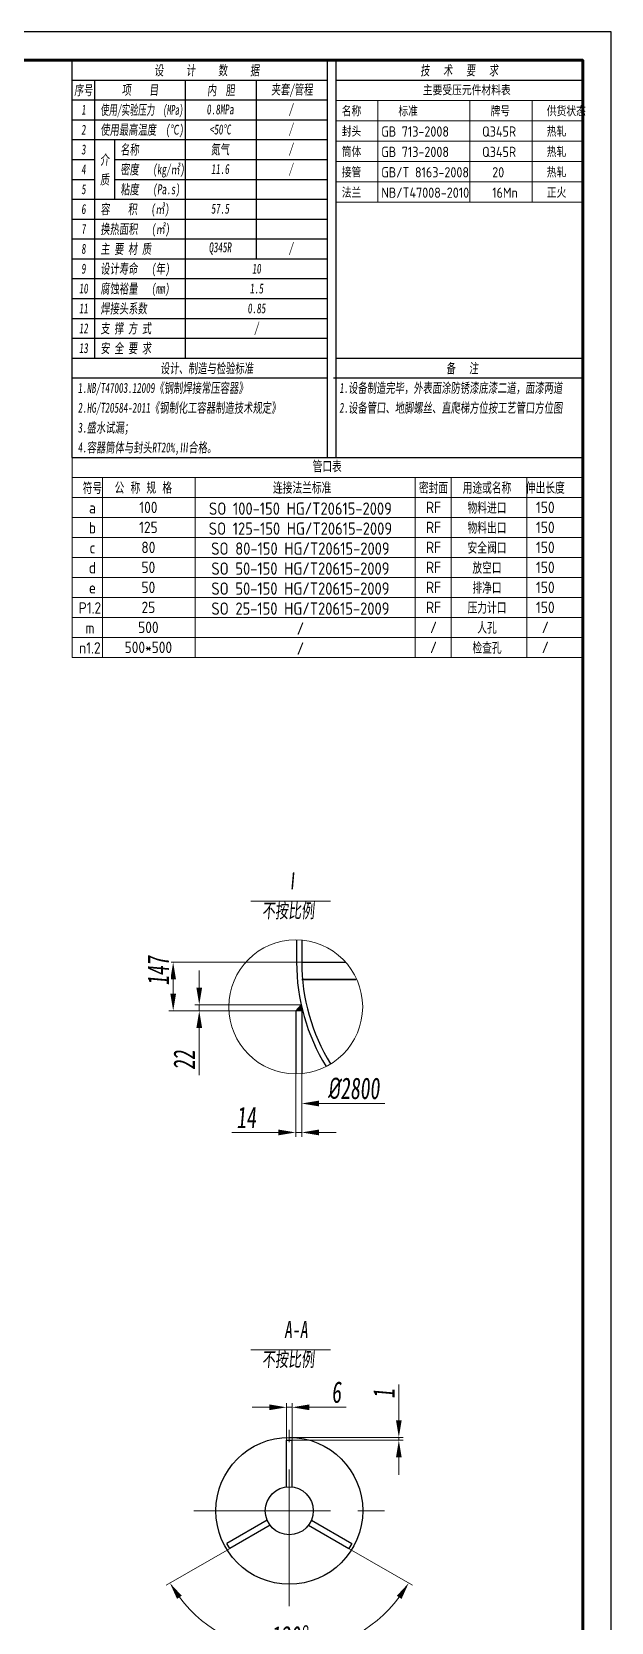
# Model space of a CAD drawing. Header units: millimetres. Extents: x 192832 to 204593, y 6413 to 23065.
# Drawn here: x 200549 to 204593, y 11967 to 23065 of the extents above; entities that cross this region are included whole.
import ezdxf
from ezdxf.enums import TextEntityAlignment as Align

# ---------------------------------------------------------------- set-up
doc = ezdxf.new("R2010")
doc.units = ezdxf.units.MM
doc.header["$LTSCALE"] = 30
for name, pattern in [('CENTER', [50.8, 31.75, -6.35, 6.35, -6.35]), ('DASHED', [19.05, 12.7, -6.35]), ('DIVIDE2', [15.875, 6.35, -3.175, 0, -3.175, 0, -3.175])]:
    doc.linetypes.add(name, pattern=pattern)
doc.layers.get('0').update_dxf_attribs({"color": 8, "linetype": 'DIVIDE2', "lineweight": 20})
doc.layers.add('3中心线层', color=1, linetype='CENTER')
doc.layers.add('明细表', color=144, linetype='Continuous')
for name, color, linetype, lineweight in [('4虚线层', 6, 'DASHED', 35), ('7标注层', 4, 'Continuous', 35), ('内图框', 3, 'Continuous', 60), ('外图框', 1, 'Continuous', 30), ('实线', 7, 'Continuous', 30), ('文字', 125, 'Continuous', 20), ('标注', 3, 'Continuous', 15), ('细实线', 35, 'Continuous', 15)]:
    doc.layers.add(name, color=color, linetype=linetype, lineweight=lineweight)
doc.styles.add('FANGSONG', font='', dxfattribs={"width": 0.67, "oblique": 5})
doc.styles.add('HGCAD', font='gbenor.shx', dxfattribs={"width": 0.75, "bigfont": 'gbcbig.shx'})
doc.styles.get('FANGSONG').set_extended_font_data('SimSun')
doc.dimstyles.new('25', dxfattribs={"dimtxt": 150, "dimasz": 120, "dimexe": 30, "dimexo": 3, "dimgap": 30, "dimtad": 1, "dimdec": 0, "dimdsep": 46, "dimtxsty": 'FANGSONG', "dimcen": 35, "dimclrd": 256, "dimclre": 256, "dimclrt": 256, "dimadec": 1, "dimazin": 2, "dimtfac": 1, "dimtdec": 0, "dimtmove": 0, "dimatfit": 3, "dimldrblk": 'DOTSMALL', "dimfxl": 0, "dimlwd": 9, "dimlwe": 9, "dimarcsym": 0})

# ---------------------------------------------------------------- blocks, each defined once
blk = doc.blocks.new('*U521')
at = {"layer": '内图框'}
blk.add_lwpolyline([(584, 10), (584, 831), (25, 831), (25, 10)], close=True, dxfattribs=at)
at = {"layer": '外图框'}
blk.add_lwpolyline([(594, 0), (594, 841), (0, 841), (0, 0)], close=True, dxfattribs=at)
blk = doc.blocks.new('参数设计表')
at = {"layer": '外图框'}
for p, q in [((-180, -140), (-180, 0)), ((-180, 0), (0, 0)), ((-90, -140), (-90, 0)), ((-87, -140), (-87, 0)), ((0, -140), (0, 0)), ((-180, -7), (-90, -7)), ((-87, -7), (0, -7)), ((-180, -105), (-90, -105)), ((-87, -105), (0, -105)), ((-180, -112), (-90, -112)), ((-87, -112), (0, -112)), ((-180, -140), (0, -140)), ((-180, -140), (0, -140))]:
    blk.add_line(p, q, dxfattribs=at)
at = {"layer": '明细表'}
for p, q in [((-172, -105), (-172, -7)), ((-140, -105), (-140, -7)), ((-115, -70), (-115, -7)), ((-180, -14), (-90, -14)), ((-180, -21), (-90, -21)), ((-180, -28), (-90, -28)), ((-165, -49), (-165, -27.96)), ((-180, -35), (-172, -35)), ((-165, -35), (-90, -35)), ((-180, -42), (-172, -42)), ((-165, -42), (-90, -42)), ((-180, -49), (-90, -49)), ((-180, -56), (-90, -56)), ((-180, -63), (-90, -63)), ((-180, -70), (-90, -70)), ((-180, -77), (-90, -77)), ((-180, -84), (-90, -84)), ((-180, -91), (-90, -91)), ((-180, -98), (-90, -98))]:
    blk.add_line(p, q, dxfattribs=at)
at = {"layer": '文字', "style": 'FANGSONG', "oblique": 5, "width": 0.67}
for s, p in [('设     计     数     据', (-132.5, -3.5)), ('技   术   要   求', (-43.5, -3.5)), ('序号', (-176, -10.5)), ('项    目', (-156, -10.5)), ('内  胆', (-127.5, -10.5)), ('夹套/管程', (-102.5, -10.5)), ('1', (-176, -17.5)), ('2', (-176, -24.5)), ('3', (-176, -31.5)), ('介', (-168.5, -35)), ('4', (-176, -38.5)), ('5', (-176, -45.5)), ('质', (-168.5, -42)), ('6', (-176, -52.5)), ('7', (-176, -59.5)), ('8', (-176, -66.5)), ('9', (-176, -73.5)), ('10', (-176, -80.5)), ('11', (-176, -87.5)), ('12', (-176, -94.5)), ('13', (-176, -101.5)), ('设计、制造与检验标准', (-132.5, -108.5)), ('备   注', (-42.5, -108.5))]:
    blk.add_text(s, height=3.5, dxfattribs=at).set_placement(p, align=Align.MIDDLE)
at = {"layer": '文字', "style": 'FANGSONG', "oblique": 5}
for s, width, p in [('使用/实验压力  (MPa)', 0.6, (-170, -17.5)), ('使用最高温度  (℃)', 0.67, (-170, -24.5)), ('名称', 0.67, (-163, -31.5)), ('密度   (kg/㎥)', 0.67, (-163, -38.48)), ('粘度   (㎩.s)', 0.67, (-163, -45.5)), ('容    积   (㎥)', 0.67, (-170, -52.5)), ('换热面积   (㎡)', 0.67, (-170, -59.5)), ('主 要 材 质  ', 0.67, (-170, -66.5)), ('设计寿命   (年)', 0.67, (-170, -73.5)), ('腐蚀裕量   (mm)', 0.67, (-170, -80.5)), ('焊接头系数', 0.67, (-170, -87.5)), ('支 撑 方 式', 0.67, (-170, -94.5)), ('安 全 要 求', 0.67, (-170, -101.5))]:
    blk.add_text(s, height=3.5, dxfattribs=dict(at, width=width)).set_placement(p, align=Align.MIDDLE_LEFT)
at = {"layer": '文字', "color": 6, "style": 'FANGSONG', "oblique": 5, "width": 0.67}
for tag, p in [('内胆压力', (-127.84, -17.38)), ('夹套压力', (-102.84, -17.38)), ('内胆温度', (-127.84, -24.38)), ('夹套温度', (-102.84, -24.38)), ('内胆物料', (-127.84, -31.38)), ('夹套物料', (-102.84, -31.38)), ('内胆密度', (-127.84, -38.38)), ('夹套密度', (-102.84, -38.38)), ('内胆粘度', (-127.84, -45.38)), ('夹套粘度', (-102.84, -45.38)), ('内胆容积', (-127.84, -52.38)), ('夹套容积', (-102.84, -52.38)), ('内胆面积', (-127.84, -59.38)), ('夹套面积', (-102.84, -59.38)), ('内胆材质', (-127.84, -66.38)), ('夹套材质', (-102.84, -66.38)), ('设计寿命', (-115, -73.5)), ('腐蚀裕量', (-115, -80.5)), ('焊接接头系数', (-115, -87.5)), ('支撑方式', (-115, -94.5)), ('安全要求', (-115, -101.5))]:
    blk.add_attdef(tag, text='', height=3.5, dxfattribs=at).set_placement(p, align=Align.MIDDLE)
blk = doc.blocks.new('设计制造与检验标准')
at = {"layer": '外图框'}
blk.add_line((-90, 0), (0, 0), dxfattribs=at)
at = {"layer": '文字', "style": 'FANGSONG', "oblique": 5, "width": 0.67}
for tag, p in [('1.标准', (-88, -3.5)), ('2.标准', (-88, -10.5)), ('3.标准', (-88, -17.5)), ('4.标准', (-88, -24.5))]:
    blk.add_attdef(tag, text='', height=3.5, dxfattribs=at).set_placement(p, align=Align.MIDDLE_LEFT)
blk = doc.blocks.new('参数表备注')
at = {"layer": '外图框'}
blk.add_line((-87, 0), (0, 0), dxfattribs=at)
at = {"layer": '文字', "style": 'FANGSONG', "oblique": 5, "width": 0.67}
for tag, p in [('1.备注', (-85, -3.5)), ('2.备注', (-85, -10.5)), ('3.备注', (-85, -17.5)), ('4.备注', (-85, -24.5))]:
    blk.add_attdef(tag, text='', height=3.5, dxfattribs=at).set_placement(p, align=Align.MIDDLE_LEFT)
blk = doc.blocks.new('*D542')
at = {"layer": '7标注层', "lineweight": 9, "transparency": 16777216}
for p, q in [((202391, 15845), (202391, 15354)), ((202433, 15845), (202433, 15354)), ((202271, 15384), (201946, 15384)), ((202433, 15384), (202391, 15384)), ((202553, 15384), (202673, 15384))]:
    blk.add_line(p, q, dxfattribs=at)
for points in [[(202271, 15404), (202271, 15364), (202391, 15384)], [(202553, 15404), (202553, 15364), (202433, 15384)]]:
    blk.add_solid(points, dxfattribs=at)
at = {"layer": 'Defpoints', "color": 0, "lineweight": 9, "transparency": 16777216}
for p in [(202391, 15848), (202433, 15848), (202391, 15384)]:
    blk.add_point(p, dxfattribs=at)
at = {"layer": '7标注层', "lineweight": 9, "transparency": 16777216, "insert": (202046, 15489), "char_height": 150, "attachment_point": 5, "style": 'FANGSONG', "bg_fill": 3, "box_fill_scale": 1.1, "bg_fill_color": 256, "bg_fill_true_color": 13158600, "bg_fill_transparency": 0}
blk.add_mtext('14{}{{\\H0.7x;}{}}', dxfattribs=at)
blk = doc.blocks.new('_DotSmall')
at = {"color": 0, "linetype": 'ByBlock', "const_width": 0.5}
blk.add_lwpolyline([(-0.0625, 0, 1), (0.0625, 0, 1)], format="xyb", close=True, dxfattribs=at)
blk = doc.blocks.new('*D543')
at = {"layer": '7标注层', "lineweight": 9, "transparency": 16777216}
for p, q in [((202512, 16572), (201506, 16572)), ((201536, 16353), (201536, 16452)), ((202388, 16233), (201506, 16233))]:
    blk.add_line(p, q, dxfattribs=at)
for points in [[(201516, 16452), (201556, 16452), (201536, 16572)], [(201516, 16353), (201556, 16353), (201536, 16233)]]:
    blk.add_solid(points, dxfattribs=at)
at = {"layer": 'Defpoints', "color": 0, "lineweight": 9, "transparency": 16777216}
for p in [(202515, 16572), (202391, 16233)]:
    blk.add_point(p, dxfattribs=at)
at = {"layer": '7标注层', "lineweight": 9, "transparency": 16777216, "insert": (201431, 16512), "char_height": 150, "attachment_point": 5, "rotation": 90, "style": 'FANGSONG', "bg_fill": 3, "box_fill_scale": 1.1, "bg_fill_color": 256, "bg_fill_true_color": 13158600, "bg_fill_transparency": 0}
blk.add_mtext('147{}{{\\H0.7x;}{}}', dxfattribs=at)
at = {"layer": 'Defpoints', "color": 0, "lineweight": 9, "transparency": 16777216}
blk.add_point((201536, 16572), dxfattribs=at)
blk = doc.blocks.new('*D544')
at = {"layer": '7标注层', "lineweight": 9, "transparency": 16777216}
for p, q in [((201718, 16394), (201718, 16514)), ((202427, 16274), (201688, 16274)), ((202388, 16233), (201688, 16233)), ((201718, 16274), (201718, 16233)), ((201718, 16113), (201718, 15784))]:
    blk.add_line(p, q, dxfattribs=at)
for points in [[(201698, 16394), (201738, 16394), (201718, 16274)], [(201698, 16113), (201738, 16113), (201718, 16233)]]:
    blk.add_solid(points, dxfattribs=at)
at = {"layer": 'Defpoints', "color": 0, "lineweight": 9, "transparency": 16777216}
for p in [(201718, 16233), (202391, 16233), (202430, 16274)]:
    blk.add_point(p, dxfattribs=at)
at = {"layer": '7标注层', "lineweight": 9, "transparency": 16777216, "insert": (201613, 15889), "char_height": 150, "attachment_point": 5, "rotation": 90, "style": 'FANGSONG', "bg_fill": 3, "box_fill_scale": 1.1, "bg_fill_color": 256, "bg_fill_true_color": 13158600, "bg_fill_transparency": 0}
blk.add_mtext('22{}{{\\H0.7x;}{}}', dxfattribs=at)
blk = doc.blocks.new('*D545')
at = {"layer": '7标注层', "lineweight": 9, "transparency": 16777216}
for p, q in [((202207, 13466), (202087, 13466)), ((202327, 13239), (202327, 13496)), ((202327, 13466), (202367, 13466)), ((202367, 13239), (202367, 13496)), ((202487, 13466), (202744, 13466))]:
    blk.add_line(p, q, dxfattribs=at)
for points in [[(202207, 13486), (202207, 13446), (202327, 13466)], [(202487, 13486), (202487, 13446), (202367, 13466)]]:
    blk.add_solid(points, dxfattribs=at)
at = {"layer": 'Defpoints', "color": 0, "lineweight": 9, "transparency": 16777216}
for p in [(202367, 13466), (202327, 13236), (202367, 13236)]:
    blk.add_point(p, dxfattribs=at)
at = {"layer": '7标注层', "lineweight": 9, "transparency": 16777216, "insert": (202675, 13571), "char_height": 150, "attachment_point": 5, "style": 'FANGSONG', "bg_fill": 3, "box_fill_scale": 1.1, "bg_fill_color": 256, "bg_fill_true_color": 13158600, "bg_fill_transparency": 0}
blk.add_mtext('6{}{{\\H0.7x;}{}}', dxfattribs=at)
blk = doc.blocks.new('*D546')
at = {"layer": '7标注层', "lineweight": 9, "transparency": 16777216}
for p, q in [((203111, 13376), (203111, 13625)), ((202350, 13256), (203141, 13256)), ((202350, 13236), (203141, 13236)), ((203111, 13236), (203111, 13256)), ((203111, 13116), (203111, 12996))]:
    blk.add_line(p, q, dxfattribs=at)
for points in [[(203091, 13376), (203131, 13376), (203111, 13256)], [(203091, 13116), (203131, 13116), (203111, 13236)]]:
    blk.add_solid(points, dxfattribs=at)
at = {"layer": 'Defpoints', "color": 0, "lineweight": 9, "transparency": 16777216}
for p in [(202347, 13256), (202347, 13236), (203111, 13256)]:
    blk.add_point(p, dxfattribs=at)
at = {"layer": '7标注层', "lineweight": 9, "transparency": 16777216, "insert": (203006, 13561), "char_height": 150, "attachment_point": 5, "rotation": 90, "style": 'FANGSONG', "bg_fill": 3, "box_fill_scale": 1.1, "bg_fill_color": 256, "bg_fill_true_color": 13158600, "bg_fill_transparency": 0}
blk.add_mtext('1{}{{\\H0.7x;}{}}', dxfattribs=at)
blk = doc.blocks.new('*D547')
at = {"layer": '7标注层', "lineweight": 9, "transparency": 16777216}
for p, q in [((201928, 12479), (201487, 12225)), ((202765, 12479), (203206, 12225))]:
    blk.add_line(p, q, dxfattribs=at)
blk.add_arc((202347, 12721), 962, 217.1501, 322.8499, dxfattribs=at)
for points in [[(201563, 12129), (201596, 12151), (201513, 12240)], [(203097, 12151), (203130, 12129), (203180, 12240)]]:
    blk.add_solid(points, dxfattribs=at)
at = {"layer": 'Defpoints', "color": 0, "lineweight": 9, "transparency": 16777216}
for p in [(202212, 12644), (202481, 12644), (201930, 12481), (202763, 12481), (202017, 11817)]:
    blk.add_point(p, dxfattribs=at)
at = {"layer": '7标注层', "lineweight": 9, "transparency": 16777216, "insert": (202347, 11864), "char_height": 150, "attachment_point": 5, "style": 'FANGSONG', "bg_fill": 3, "box_fill_scale": 1.1, "bg_fill_color": 256, "bg_fill_true_color": 13158600, "bg_fill_transparency": 0}
blk.add_mtext('120°', dxfattribs=at)

msp = doc.modelspace()

# ---------------------------------------------------------------- hatches: boundary and pattern name
at = {"layer": '7标注层', "lineweight": 9}
msp.add_hatch(color=256, dxfattribs=at).paths.add_polyline_path([(202433.3, 16257.9, -0.0029918), (202429.7, 16274), (202391.3, 16233.2), (202433.3, 16233.2)])

# ---------------------------------------------------------------- linework, layer by layer
at = {"layer": '3中心线层', "lineweight": 9}
for p, q in [((202346.5, 12078.7), (202346.5, 13309)), ((201681.2, 12744), (203011.8, 12744))]:
    msp.add_line(p, q, dxfattribs=at)
at = {"layer": '4虚线层'}
msp.add_line((202433.3, 16451.7), (202817.9, 16451.7), dxfattribs=at)
at = {"layer": '7标注层', "lineweight": 9}
for p, q in [((202077.1, 16997.9), (202634.7, 16997.9)), ((202391.3, 16233.2), (202429.7, 16274)), ((202433.3, 15822.5), (202433.3, 15556.1)), ((202553.3, 15586.1), (203013.9, 15586.1)), ((202076.9, 13867), (202634.6, 13867))]:
    msp.add_line(p, q, dxfattribs=at)
msp.add_circle((202391.3, 16260.7), 467.3, dxfattribs=at)
msp.add_solid([(202553.3, 15606.1), (202553.3, 15566.1), (202433.3, 15586.1)], dxfattribs=at)
at = {"layer": '实线'}
for p, q in [((202397.3, 16728), (202397.3, 16571.7)), ((202433.3, 16726.2), (202433.3, 16571.7)), ((202433.3, 16571.7), (202740.2, 16571.7)), ((202391.3, 16233.2), (202391.3, 15793.4)), ((202433.3, 16257.9), (202433.3, 15795.3)), ((202326.5, 13236.1), (202366.5, 13236.1)), ((202326.5, 12910.4), (202326.5, 13236.1)), ((202366.5, 12910.4), (202366.5, 13236.1)), ((202192.5, 12678.2), (201910.4, 12515.3)), ((202500.6, 12678.2), (202782.7, 12515.3)), ((202212.5, 12643.5), (201930.4, 12480.7)), ((202480.6, 12643.5), (202762.7, 12480.7)), ((201930.4, 12480.7), (201910.4, 12515.3)), ((202782.7, 12515.3), (202762.7, 12480.7))]:
    msp.add_line(p, q, dxfattribs=at)
for radius in [512.4, 167.5]:
    msp.add_circle((202346.5, 12744), radius, dxfattribs=at)
for radius, end in [(1386, 211.65292), (1350, 211.71805)]:
    msp.add_arc((203783.3, 16571.7), radius, 180, end, dxfattribs=at)
at = {"layer": '文字', "lineweight": 18}
for p, q in [((200831.1, 18699.3), (200831.1, 20303.2)), ((204395.1, 19955.2), (200831.1, 19955.2)), ((204395.1, 19955.2), (200831.1, 19955.2)), ((201043.8, 18699.3), (201043.8, 19955.2)), ((201689.3, 18699.3), (201689.3, 19955.2)), ((203225.9, 18699.3), (203225.9, 19955.2)), ((203477.2, 18699.3), (203477.2, 19955.2)), ((204005, 18699.3), (204005, 19955.2)), ((204395.1, 19815.6), (200831.1, 19815.6)), ((204395.1, 19676.1), (200831.1, 19676.1)), ((204395.1, 19536.6), (200831.1, 19536.6)), ((204395.1, 19397), (200831.1, 19397)), ((204395.1, 19257.5), (200831.1, 19257.5)), ((204395.1, 19118), (200831.1, 19118)), ((204395.1, 18978.4), (200831.1, 18978.4)), ((204395.1, 18838.9), (200831.1, 18838.9)), ((204395.1, 18838.9), (200831.1, 18838.9)), ((204395.1, 18699.3), (200831.1, 18699.3))]:
    msp.add_line(p, q, dxfattribs=at)
at = {"layer": '细实线', "color": 0}
for p, q in [((202672.5, 22585.9), (204395.1, 22585.9)), ((202963.3, 22585.9), (202963.3, 21874.9)), ((203606.5, 22585.9), (203606.5, 21874.9)), ((204042, 22585.9), (204042, 21874.9)), ((202672.5, 22443.7), (204395.1, 22443.7)), ((202672.5, 22301.5), (204395.1, 22301.5)), ((202672.5, 22159.3), (204395.1, 22159.3)), ((202672.5, 22017.1), (204395.1, 22017.1)), ((202672.5, 21874.9), (204395.1, 21874.9))]:
    msp.add_line(p, q, dxfattribs=at)

# ---------------------------------------------------------------- block references
at = {"layer": '实线', "ltscale": 3, "xscale": 19.8, "yscale": 19.8, "zscale": 19.8}
msp.add_blockref('*U521', (192831.9, 6412.9), dxfattribs=at)
for name, p, values in [('参数设计表', (204395.1, 22866.7), {'内胆压力': '0.8MPa', '夹套压力': '/', '夹套温度': '/', '内胆温度': '<50%%DC', '内胆物料': '氮气', '夹套物料': '/', '内胆密度': '11.6', '夹套密度': '/', '内胆容积': '57.5', '内胆材质': 'Q345R', '夹套材质': '/', '腐蚀裕量': '1.5', '设计寿命': '10', '焊接接头系数': '0.85', '支撑方式': '/'}), ('设计制造与检验标准', (202613.1, 20649.1), {'1.标准': '1.NB/T47003.12009《钢制焊接常压容器》', '2.标准': '2.HG/T20584-2011《钢制化工容器制造技术规定》', '3.标准': '3.盛水试漏；', '4.标准': '4.容器筒体与封头RT20%,Ⅲ合格。'})]:
    msp.add_blockref(name, p, dxfattribs=at).add_auto_attribs(values)
at = {"layer": '实线', "ltscale": 3}
ref = msp.add_blockref('参数表备注', (204378.7, 20649.1), dxfattribs=dict(at, xscale=19.8, yscale=19.8, zscale=19.8))
ref.add_attrib('1.备注', '1.设备制造完毕，外表面涂防锈漆底漆二道，面漆两道', dxfattribs={"layer": '文字', "height": 69.3, "style": 'FANGSONG', "oblique": 5, "width": 0.67}).set_placement((202695.7, 20579.8), align=Align.MIDDLE_LEFT)
ref.add_attrib('2.备注', '2.设备管口、地脚螺丝、直爬梯方位按工艺管口方位图', dxfattribs={"layer": '文字', "height": 69.3, "style": 'FANGSONG', "oblique": 5, "width": 0.67}).set_placement((202695.7, 20441.2), align=Align.MIDDLE_LEFT)

# ---------------------------------------------------------------- texts
at = {"layer": '文字', "lineweight": 25, "style": 'HGCAD'}
for s, height, p in [(' 主要受压元件材料表', 71.74, (203239.6, 22621.3)), ('名称', 71.74, (202712.7, 22475.1)), ('标准', 71.74, (203107.9, 22475.1)), ('牌号', 71.74, (203751.1, 22475.1)), ('供货状态', 71.74, (204143.8, 22475.1)), ('封头', 71.74, (202712.7, 22332.9)), ('GB 713-2008', 71.743, (202988.6, 22332.9)), ('Q345R', 71.74, (203692.3, 22332.9)), ('热轧', 71.74, (204143.8, 22332.9)), ('筒体', 71.74, (202712.7, 22190.7)), ('GB 713-2008', 71.743, (202988.6, 22190.7)), ('Q345R', 71.74, (203692.3, 22190.7)), ('热轧', 71.74, (204143.8, 22190.7)), ('接管', 71.74, (202712.7, 22048.5)), ('GB/T 8163-2008', 71.743, (202988.6, 22048.5)), ('20', 71.74, (203762.7, 22048.5)), ('热轧', 71.74, (204143.8, 22048.5)), ('法兰', 71.74, (202712.7, 21906.3)), ('NB/T47008-2010', 71.743, (202988.6, 21906.3)), ('16Mn', 71.74, (203762.7, 21906.3)), ('正火', 71.74, (204143.8, 21906.3)), ('管口表', 79.74, (202509.3, 19990.6))]:
    msp.add_text(s, height=height, dxfattribs=at).set_placement(p)
for s, height, p in [('符号', 79.74, (200972.5, 19883)), ('公 称 规 格', 79.74, (201327.7, 19885.4)), ('连接法兰标准', 79.74, (202436.4, 19885.4)), ('密封面', 79.74, (203353.1, 19885.4)), ('用途或名称', 79.74, (203726.4, 19885.4)), ('伸出长度', 79.74, (204133.3, 19885.4)), ('a', 79.7, (200972.5, 19743.4)), ('100', 79.74, (201362.9, 19745.9)), ('SO 100-150 HG/T20615-2009', 86.114, (202424.1, 19737.5)), ('RF', 79.74, (203353.1, 19745.9)), ('物料进口', 79.74, (203726.4, 19745.9)), ('150', 79.74, (204133.3, 19745.9)), ('b', 79.7, (200972.5, 19603.9)), ('125', 79.74, (201362.9, 19606.3)), ('RF', 79.74, (203353.1, 19606.3)), ('物料出口', 79.74, (203726.4, 19606.3)), ('150', 79.74, (204133.3, 19606.3)), ('SO 125-150 HG/T20615-2009', 86.114, (202424.1, 19598)), ('c', 79.7, (200972.5, 19464.3)), ('80', 79.74, (201362.9, 19466.8)), ('SO 80-150 HG/T20615-2009', 86.114, (202424.1, 19458.4)), ('RF', 79.74, (203353.1, 19466.8)), ('安全阀口', 79.74, (203726.4, 19466.8)), ('150', 79.74, (204133.3, 19466.8)), ('d', 79.7, (200972.5, 19324.8)), ('50', 79.74, (201362.9, 19327.3)), ('SO 50-150 HG/T20615-2009', 86.114, (202424.1, 19318.9)), ('RF', 79.74, (203353.1, 19327.3)), ('放空口', 79.74, (203726.4, 19327.3)), ('150', 79.74, (204133.3, 19327.3)), ('e', 79.7, (200972.5, 19185.3)), ('50', 79.74, (201362.9, 19187.7)), ('SO 50-150 HG/T20615-2009', 86.114, (202424.1, 19179.4)), ('RF', 79.74, (203353.1, 19187.7)), ('排净口', 79.74, (203726.4, 19187.7)), ('150', 79.74, (204133.3, 19187.7)), ('压力计口', 79.74, (203726.4, 19048.2)), ('P1.2', 79.74, (200955, 19044.5)), ('25', 79.74, (201362.9, 19048.2)), ('SO 25-150 HG/T20615-2009', 86.114, (202424.1, 19039.8)), ('RF', 79.74, (203353.1, 19048.2)), ('150', 79.74, (204133.3, 19048.2)), ('m', 79.7, (200955, 18904.9)), ('500', 79.74, (201362.9, 18908.6)), ('/', 86.1, (202424.1, 18900.3)), ('/', 79.7, (203353.1, 18908.6)), ('人孔', 79.74, (203726.4, 18908.6)), ('/', 79.7, (204133.3, 18908.6)), ('n1.2', 79.74, (200955, 18765.4)), ('500*500', 79.74, (201362.9, 18769.1)), ('/', 86.1, (202424.1, 18760.7)), ('/', 79.7, (203353.1, 18769.1)), ('检查孔', 79.74, (203726.4, 18769.1)), ('/', 79.7, (204133.3, 18769.1))]:
    msp.add_text(s, height=height, dxfattribs=at).set_placement(p, align=Align.MIDDLE)
at = {"layer": '标注', "color": 6, "lineweight": 20, "ltscale": 3, "attachment_point": 1, "style": 'FANGSONG'}
for s, insert, char_height in [('Ⅰ', (202311.6, 17200.1), 120), ('不按比例', (202156.5, 16981.9), 100), ('A-A', (202311.5, 14069.1), 120), ('不按比例', (202156.3, 13850.9), 100)]:
    msp.add_mtext(s, dxfattribs=dict(at, insert=insert, char_height=char_height))

# ---------------------------------------------------------------- next in the draw order: texts
at = {"layer": '7标注层', "lineweight": 9, "insert": (202796.2, 15691.1), "char_height": 150, "attachment_point": 5, "style": 'FANGSONG', "bg_fill": 3, "box_fill_scale": 1.1, "bg_fill_color": 256, "bg_fill_true_color": 13158600, "bg_fill_transparency": 0}
msp.add_mtext('{\\fISOCPEUR|b0|i0|c0|p22;%%C}2800', dxfattribs=at)

# ---------------------------------------------------------------- next in the draw order: dimensions: what is measured, and where the dimension line sits
at = {"layer": '7标注层', "lineweight": 9}
dim = msp.add_linear_dim(base=(201535.9, 16571.7), p1=(202391.3, 16233.2), p2=(202515.1, 16571.7), angle=90, text='147{}{{\\H0.7x;}{}}', dimstyle='25', dxfattribs=at)
dim.commit()
dim.dimension.update_dxf_attribs({"geometry": '*D543', "text_midpoint": (201535.9, 16511.8), "dimtype": 160})
dim = msp.add_linear_dim(base=(202366.5, 13466), p1=(202326.5, 13236.1), p2=(202366.5, 13236.1), text='6{}{{\\H0.7x;}{}}', dimstyle='25', dxfattribs=at)
dim.commit()
dim.dimension.update_dxf_attribs({"geometry": '*D545', "text_midpoint": (202675.5, 13571)})
dim = msp.add_angular_dim_2l(base=(202017.4, 11816.7), line1=((202480.6, 12643.5), (202762.7, 12480.7)), line2=((202212.5, 12643.5), (201930.4, 12480.7)), dimstyle='25', dxfattribs=at)
dim.commit()
dim.dimension.update_dxf_attribs({"geometry": '*D547', "text_midpoint": (202346.5, 11863.7)})

# ---------------------------------------------------------------- next in the draw order: dimensions: what is measured, and where the dimension line sits
dim = msp.add_linear_dim(base=(202391.3, 15384.3), p1=(202433.3, 15848.5), p2=(202391.3, 15848.5), text='14{}{{\\H0.7x;}{}}', dimstyle='25', dxfattribs=at)
dim.commit()
dim.dimension.update_dxf_attribs({"geometry": '*D542', "text_midpoint": (202046.1, 15384.3), "dimtype": 160})
dim = msp.add_linear_dim(base=(203111.5, 13256.4), p1=(202346.5, 13236.1), p2=(202346.5, 13256.4), angle=90, text='1{}{{\\H0.7x;}{}}', dimstyle='25', dxfattribs=at)
dim.commit()
dim.dimension.update_dxf_attribs({"geometry": '*D546', "text_midpoint": (203006.5, 13560.6)})

# ---------------------------------------------------------------- next in the draw order: dimensions: what is measured, and where the dimension line sits
dim = msp.add_linear_dim(base=(201718.4, 16233.2), p1=(202429.7, 16274), p2=(202391.3, 16233.2), angle=90, text='22{}{{\\H0.7x;}{}}', dimstyle='25', dxfattribs=at)
dim.commit()
dim.dimension.update_dxf_attribs({"geometry": '*D544', "text_midpoint": (201718.4, 15888.6), "dimtype": 160})

# ---------------------------------------------------------------- next in the draw order: linework, layer by layer
msp.add_line((202391.3, 16233.2), (202433.3, 16233.2), dxfattribs=at)

doc.saveas('drawing.dxf')
